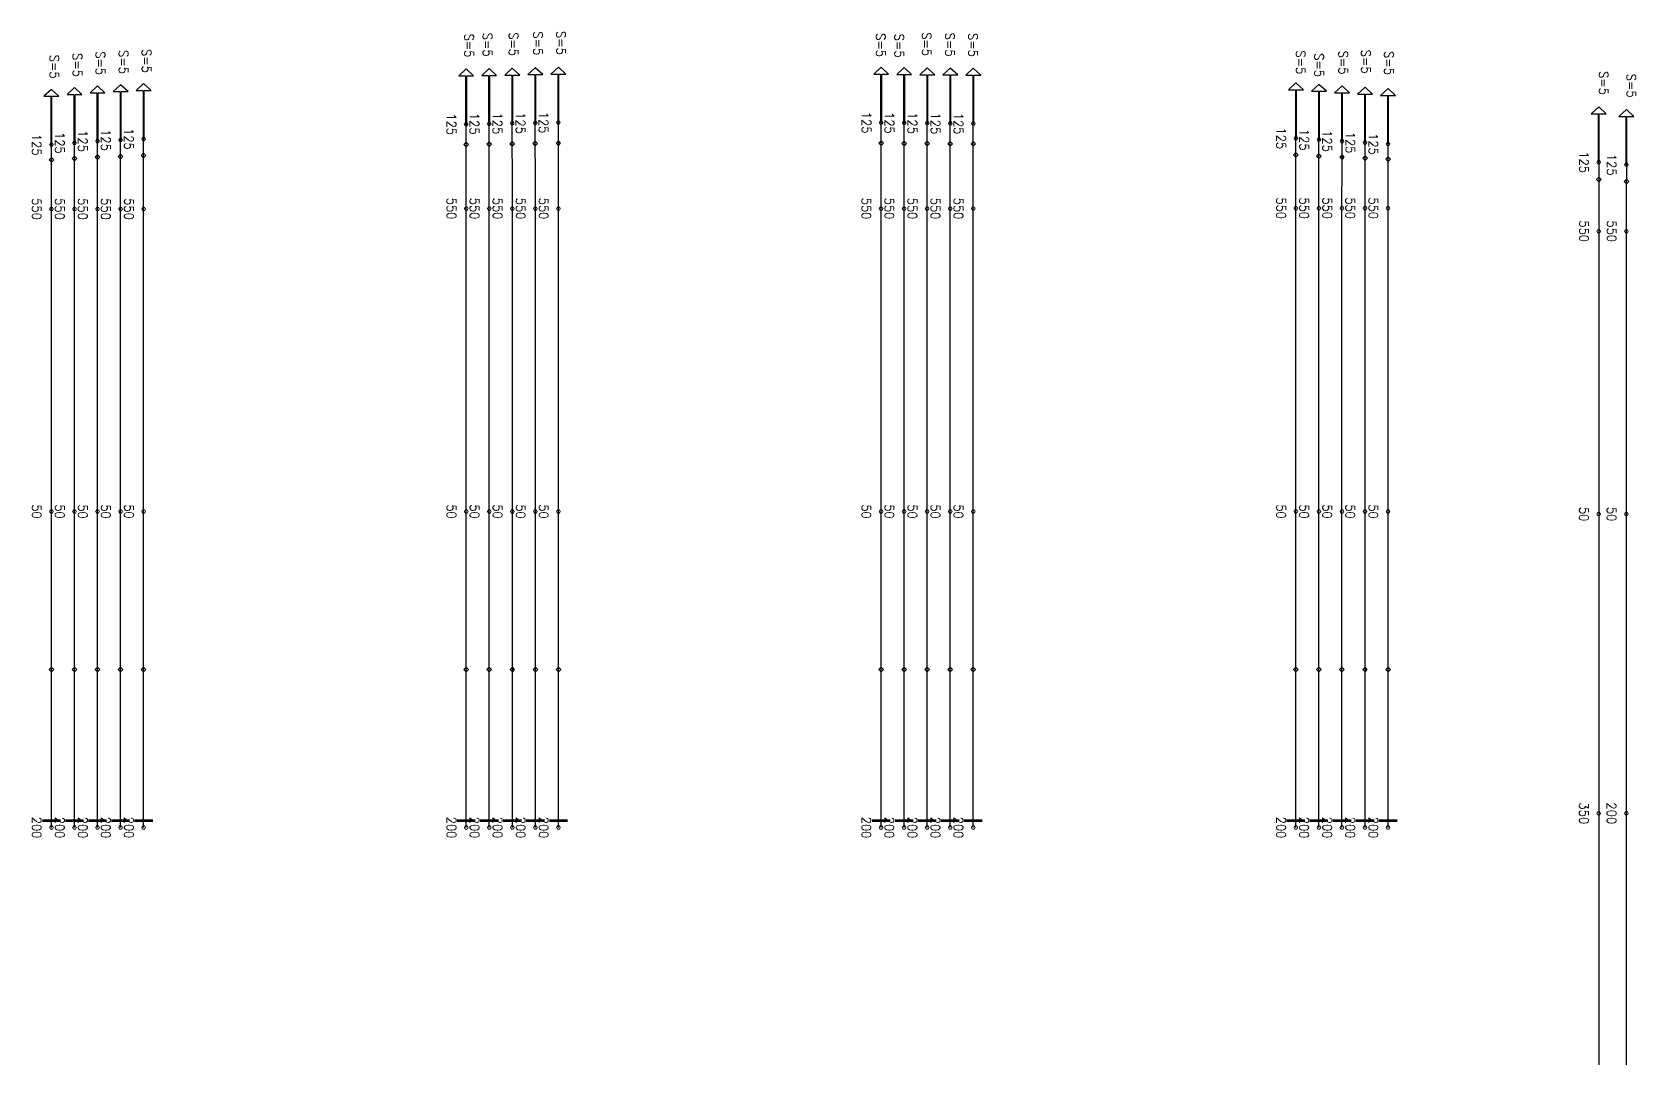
# Model space of a CAD drawing. Header units: millimetres. Extents: x -179076 to 505271, y -18667 to 119516.
# Drawn here: x 431631 to 466429, y 58500 to 80906 of the extents above; entities that cross this region are included whole.
import ezdxf

# ---------------------------------------------------------------- set-up
doc = ezdxf.new("R2010")
doc.units = ezdxf.units.MM
doc.layers.add('Current_plane_Tendon', color=7, linetype='Continuous', true_color=0xab0000)
doc.styles.get("Standard").update_dxf_attribs({"font": 'arial.ttf'})

# ---------------------------------------------------------------- blocks, each defined once
blk = doc.blocks.new('capY')
at = {"layer": 'Current_plane_Tendon', "color": 14, "linetype": 'Continuous', "true_color": 0xab0000}
for points in [[(18510, 2507), (18510, 3557), (18660, 3557), (18498, 3707), (18336, 3557), (18486, 3557), (18486, 2507)], [(19010, 2516), (19010, 3566), (19160, 3566), (18998, 3716), (18836, 3566), (18986, 3566), (18986, 2516)], [(19510, 2525), (19510, 3575), (19660, 3575), (19498, 3725), (19336, 3575), (19486, 3575), (19486, 2525)], [(20010, 2534), (20010, 3584), (20160, 3584), (19998, 3734), (19836, 3584), (19986, 3584), (19986, 2534)], [(20510, 2543), (20510, 3593), (20660, 3593), (20498, 3743), (20336, 3593), (20486, 3593), (20486, 2543)], [(27514, 2542), (27514, 3592), (27664, 3592), (27502, 3742), (27340, 3592), (27490, 3592), (27490, 2542)], [(28014, 2536), (28014, 3586), (28164, 3586), (28002, 3736), (27840, 3586), (27990, 3586), (27990, 2536)], [(28514, 2531), (28514, 3581), (28664, 3581), (28502, 3731), (28340, 3581), (28490, 3581), (28490, 2531)], [(29014, 2526), (29014, 3576), (29164, 3576), (29002, 3726), (28840, 3576), (28990, 3576), (28990, 2526)], [(29514, 2521), (29514, 3571), (29664, 3571), (29502, 3721), (29340, 3571), (29490, 3571), (29490, 2521)], [(9512, 2063), (9512, 3113), (9662, 3113), (9500, 3263), (9338, 3113), (9488, 3113), (9488, 2063)], [(10012, 2102), (10012, 3152), (10162, 3152), (10000, 3302), (9838, 3152), (9988, 3152), (9988, 2102)], [(10512, 2141), (10512, 3191), (10662, 3191), (10500, 3341), (10338, 3191), (10488, 3191), (10488, 2141)], [(11012, 2165), (11012, 3215), (11162, 3215), (11000, 3365), (10838, 3215), (10988, 3215), (10988, 2165)], [(11512, 2188), (11512, 3238), (11662, 3238), (11500, 3388), (11338, 3238), (11488, 3238), (11488, 2188)], [(36513, 2202), (36513, 3252), (36663, 3252), (36501, 3402), (36339, 3252), (36489, 3252), (36489, 2202)], [(37013, 2172), (37013, 3222), (37163, 3222), (37001, 3372), (36839, 3222), (36989, 3222), (36989, 2172)], [(37513, 2141), (37513, 3191), (37663, 3191), (37501, 3341), (37339, 3191), (37489, 3191), (37489, 2141)], [(38013, 2110), (38013, 3160), (38163, 3160), (38001, 3310), (37839, 3160), (37989, 3160), (37989, 2110)], [(38513, 2079), (38513, 3129), (38663, 3129), (38501, 3279), (38339, 3129), (38489, 3129), (38489, 2079)], [(9550, -9322), (9500, -9272), (9450, -9322), (9500, -9372), (9550, -9322)], [(10050, -9322), (10000, -9272), (9950, -9322), (10000, -9372), (10050, -9322)], [(10550, -9322), (10500, -9272), (10450, -9322), (10500, -9372), (10550, -9322)], [(11050, -9322), (11000, -9272), (10950, -9322), (11000, -9372), (11050, -9322)], [(11550, -9322), (11500, -9272), (11450, -9322), (11500, -9372), (11550, -9322)], [(18550, -9322), (18500, -9272), (18450, -9322), (18500, -9372), (18550, -9322)], [(19050, -9322), (19000, -9272), (18950, -9322), (19000, -9372), (19050, -9322)], [(19550, -9322), (19500, -9272), (19450, -9322), (19500, -9372), (19550, -9322)], [(20050, -9322), (20000, -9272), (19950, -9322), (20000, -9372), (20050, -9322)], [(20550, -9322), (20500, -9272), (20450, -9322), (20500, -9372), (20550, -9322)], [(27550, -9322), (27500, -9272), (27450, -9322), (27500, -9372), (27550, -9322)], [(28050, -9322), (28000, -9272), (27950, -9322), (28000, -9372), (28050, -9322)], [(28550, -9322), (28500, -9272), (28450, -9322), (28500, -9372), (28550, -9322)], [(29050, -9322), (29000, -9272), (28950, -9322), (29000, -9372), (29050, -9322)], [(29550, -9322), (29500, -9272), (29450, -9322), (29500, -9372), (29550, -9322)], [(36550, -9322), (36500, -9272), (36450, -9322), (36500, -9372), (36550, -9322)], [(37050, -9322), (37000, -9272), (36950, -9322), (37000, -9372), (37050, -9322)], [(37550, -9322), (37500, -9272), (37450, -9322), (37500, -9372), (37550, -9322)], [(38050, -9322), (38000, -9272), (37950, -9322), (38000, -9372), (38050, -9322)], [(38550, -9322), (38500, -9272), (38450, -9322), (38500, -9372), (38550, -9322)]]:
    blk.add_lwpolyline(points, close=True, dxfattribs=at)
for points, elevation in [([(43083, 1684), (43083, 2734), (43233, 2734), (43071, 2884), (42909, 2734), (43059, 2734), (43059, 1684)], -93), ([(43683, 1628), (43683, 2678), (43833, 2678), (43671, 2828), (43509, 2678), (43659, 2678), (43659, 1628)], -93), ([(18548, 2068), (18498, 2118), (18448, 2068), (18498, 2018), (18548, 2068)], 125), ([(19048, 2075), (18998, 2125), (18948, 2075), (18998, 2025), (19048, 2075)], 125), ([(19548, 2082), (19498, 2132), (19448, 2082), (19498, 2032), (19548, 2082)], 125), ([(20048, 2088), (19998, 2138), (19948, 2088), (19998, 2038), (20048, 2088)], 125), ([(20548, 2095), (20498, 2145), (20448, 2095), (20498, 2045), (20548, 2095)], 125), ([(27552, 2095), (27502, 2145), (27452, 2095), (27502, 2045), (27552, 2095)], 125), ([(28052, 2091), (28002, 2141), (27952, 2091), (28002, 2041), (28052, 2091)], 125), ([(28552, 2087), (28502, 2137), (28452, 2087), (28502, 2037), (28552, 2087)], 125), ([(29052, 2084), (29002, 2134), (28952, 2084), (29002, 2034), (29052, 2084)], 125), ([(29552, 2080), (29502, 2130), (29452, 2080), (29502, 2030), (29552, 2080)], 125), ([(9550, 1732), (9500, 1782), (9450, 1732), (9500, 1682), (9550, 1732)], 125), ([(10050, 1761), (10000, 1811), (9950, 1761), (10000, 1711), (10050, 1761)], 125), ([(10550, 1790), (10500, 1840), (10450, 1790), (10500, 1740), (10550, 1790)], 125), ([(11050, 1808), (11000, 1858), (10950, 1808), (11000, 1758), (11050, 1808)], 125), ([(11550, 1826), (11500, 1876), (11450, 1826), (11500, 1776), (11550, 1826)], 125), ([(36551, 1841), (36501, 1891), (36451, 1841), (36501, 1791), (36551, 1841)], 125), ([(37051, 1818), (37001, 1868), (36951, 1818), (37001, 1768), (37051, 1818)], 125), ([(37551, 1794), (37501, 1844), (37451, 1794), (37501, 1744), (37551, 1794)], 125), ([(38051, 1771), (38001, 1821), (37951, 1771), (38001, 1721), (38051, 1771)], 125), ([(38551, 1748), (38501, 1798), (38451, 1748), (38501, 1698), (38551, 1748)], 125), ([(43121, 1309), (43071, 1359), (43021, 1309), (43071, 1259), (43121, 1309)], 32), ([(43721, 1267), (43671, 1317), (43621, 1267), (43671, 1217), (43721, 1267)], 32)]:
    blk.add_lwpolyline(points, close=True, dxfattribs=dict(at, elevation=elevation))
for points in [[(18538, 2507, 20, 20, 0), (18518, 2542, 20, 20, 0), (18478, 2542, 20, 20, 0), (18458, 2507, 20, 20, 0), (18478, 2472, 20, 20, 0), (18518, 2472, 20, 20, 0)], [(19038, 2516, 20, 20, 0), (19018, 2551, 20, 20, 0), (18978, 2551, 20, 20, 0), (18958, 2516, 20, 20, 0), (18978, 2482, 20, 20, 0), (19018, 2482, 20, 20, 0)], [(19538, 2525, 20, 20, 0), (19518, 2560, 20, 20, 0), (19478, 2560, 20, 20, 0), (19458, 2525, 20, 20, 0), (19478, 2491, 20, 20, 0), (19518, 2491, 20, 20, 0)], [(20038, 2534, 20, 20, 0), (20018, 2569, 20, 20, 0), (19978, 2569, 20, 20, 0), (19958, 2534, 20, 20, 0), (19978, 2500, 20, 20, 0), (20018, 2500, 20, 20, 0)], [(20538, 2543, 20, 20, 0), (20518, 2578, 20, 20, 0), (20478, 2578, 20, 20, 0), (20458, 2543, 20, 20, 0), (20478, 2509, 20, 20, 0), (20518, 2509, 20, 20, 0)], [(27542, 2542, 20, 20, 0), (27522, 2576, 20, 20, 0), (27482, 2576, 20, 20, 0), (27462, 2542, 20, 20, 0), (27482, 2507, 20, 20, 0), (27522, 2507, 20, 20, 0)], [(28042, 2536, 20, 20, 0), (28022, 2571, 20, 20, 0), (27982, 2571, 20, 20, 0), (27962, 2536, 20, 20, 0), (27982, 2502, 20, 20, 0), (28022, 2502, 20, 20, 0)], [(28542, 2531, 20, 20, 0), (28522, 2566, 20, 20, 0), (28482, 2566, 20, 20, 0), (28462, 2531, 20, 20, 0), (28482, 2497, 20, 20, 0), (28522, 2497, 20, 20, 0)], [(29042, 2526, 20, 20, 0), (29022, 2561, 20, 20, 0), (28982, 2561, 20, 20, 0), (28962, 2526, 20, 20, 0), (28982, 2491, 20, 20, 0), (29022, 2491, 20, 20, 0)], [(29542, 2521, 20, 20, 0), (29522, 2555, 20, 20, 0), (29482, 2555, 20, 20, 0), (29462, 2521, 20, 20, 0), (29482, 2486, 20, 20, 0), (29522, 2486, 20, 20, 0)], [(9540, 2063, 20, 20, 0), (9520, 2098, 20, 20, 0), (9480, 2098, 20, 20, 0), (9460, 2063, 20, 20, 0), (9480, 2029, 20, 20, 0), (9520, 2029, 20, 20, 0)], [(10040, 2102, 20, 20, 0), (10020, 2137, 20, 20, 0), (9980, 2137, 20, 20, 0), (9960, 2102, 20, 20, 0), (9980, 2067, 20, 20, 0), (10020, 2067, 20, 20, 0)], [(10540, 2141, 20, 20, 0), (10520, 2175, 20, 20, 0), (10480, 2175, 20, 20, 0), (10460, 2141, 20, 20, 0), (10480, 2106, 20, 20, 0), (10520, 2106, 20, 20, 0)], [(11040, 2165, 20, 20, 0), (11020, 2199, 20, 20, 0), (10980, 2199, 20, 20, 0), (10960, 2165, 20, 20, 0), (10980, 2130, 20, 20, 0), (11020, 2130, 20, 20, 0)], [(11540, 2188, 20, 20, 0), (11520, 2223, 20, 20, 0), (11480, 2223, 20, 20, 0), (11460, 2188, 20, 20, 0), (11480, 2154, 20, 20, 0), (11520, 2154, 20, 20, 0)], [(36541, 2202, 20, 20, 0), (36521, 2237, 20, 20, 0), (36481, 2237, 20, 20, 0), (36461, 2202, 20, 20, 0), (36481, 2168, 20, 20, 0), (36521, 2168, 20, 20, 0)], [(37041, 2172, 20, 20, 0), (37021, 2206, 20, 20, 0), (36981, 2206, 20, 20, 0), (36961, 2172, 20, 20, 0), (36981, 2137, 20, 20, 0), (37021, 2137, 20, 20, 0)], [(37541, 2141, 20, 20, 0), (37521, 2175, 20, 20, 0), (37481, 2175, 20, 20, 0), (37461, 2141, 20, 20, 0), (37481, 2106, 20, 20, 0), (37521, 2106, 20, 20, 0)], [(38041, 2110, 20, 20, 0), (38021, 2145, 20, 20, 0), (37981, 2145, 20, 20, 0), (37961, 2110, 20, 20, 0), (37981, 2075, 20, 20, 0), (38021, 2075, 20, 20, 0)], [(38541, 2079, 20, 20, 0), (38521, 2114, 20, 20, 0), (38481, 2114, 20, 20, 0), (38461, 2079, 20, 20, 0), (38481, 2044, 20, 20, 0), (38521, 2044, 20, 20, 0)]]:
    blk.add_lwpolyline(points, format="xyseb", close=True, dxfattribs=at)
for points, elevation in [([(43111, 1684, 20, 20, 0), (43091, 1718, 20, 20, 0), (43051, 1718, 20, 20, 0), (43031, 1684, 20, 20, 0), (43051, 1649, 20, 20, 0), (43091, 1649, 20, 20, 0)], -93), ([(43711, 1628, 20, 20, 0), (43691, 1663, 20, 20, 0), (43651, 1663, 20, 20, 0), (43631, 1628, 20, 20, 0), (43651, 1594, 20, 20, 0), (43691, 1594, 20, 20, 0)], -93), ([(9540, 668, 20, 20, 0), (9520, 703, 20, 20, 0), (9480, 703, 20, 20, 0), (9460, 668, 20, 20, 0), (9480, 633, 20, 20, 0), (9520, 633, 20, 20, 0)], 75), ([(10040, 668, 20, 20, 0), (10020, 703, 20, 20, 0), (9980, 703, 20, 20, 0), (9960, 668, 20, 20, 0), (9980, 633, 20, 20, 0), (10020, 633, 20, 20, 0)], 75), ([(10540, 668, 20, 20, 0), (10520, 703, 20, 20, 0), (10480, 703, 20, 20, 0), (10460, 668, 20, 20, 0), (10480, 633, 20, 20, 0), (10520, 633, 20, 20, 0)], 75), ([(11040, 668, 20, 20, 0), (11020, 703, 20, 20, 0), (10980, 703, 20, 20, 0), (10960, 668, 20, 20, 0), (10980, 633, 20, 20, 0), (11020, 633, 20, 20, 0)], 75), ([(11540, 668, 20, 20, 0), (11520, 703, 20, 20, 0), (11480, 703, 20, 20, 0), (11460, 668, 20, 20, 0), (11480, 633, 20, 20, 0), (11520, 633, 20, 20, 0)], 75), ([(18540, 677, 20, 20, 0), (18520, 712, 20, 20, 0), (18480, 712, 20, 20, 0), (18460, 677, 20, 20, 0), (18480, 643, 20, 20, 0), (18520, 643, 20, 20, 0)], 75), ([(19040, 677, 20, 20, 0), (19020, 712, 20, 20, 0), (18980, 712, 20, 20, 0), (18960, 677, 20, 20, 0), (18980, 643, 20, 20, 0), (19020, 643, 20, 20, 0)], 75), ([(19540, 677, 20, 20, 0), (19520, 712, 20, 20, 0), (19480, 712, 20, 20, 0), (19460, 677, 20, 20, 0), (19480, 643, 20, 20, 0), (19520, 643, 20, 20, 0)], 75), ([(20040, 677, 20, 20, 0), (20020, 712, 20, 20, 0), (19980, 712, 20, 20, 0), (19960, 677, 20, 20, 0), (19980, 643, 20, 20, 0), (20020, 643, 20, 20, 0)], 75), ([(20540, 677, 20, 20, 0), (20520, 712, 20, 20, 0), (20480, 712, 20, 20, 0), (20460, 677, 20, 20, 0), (20480, 643, 20, 20, 0), (20520, 643, 20, 20, 0)], 75), ([(27540, 677, 20, 20, 0), (27520, 712, 20, 20, 0), (27480, 712, 20, 20, 0), (27460, 677, 20, 20, 0), (27480, 643, 20, 20, 0), (27520, 643, 20, 20, 0)], 75), ([(28040, 677, 20, 20, 0), (28020, 712, 20, 20, 0), (27980, 712, 20, 20, 0), (27960, 677, 20, 20, 0), (27980, 643, 20, 20, 0), (28020, 643, 20, 20, 0)], 75), ([(28540, 677, 20, 20, 0), (28520, 712, 20, 20, 0), (28480, 712, 20, 20, 0), (28460, 677, 20, 20, 0), (28480, 643, 20, 20, 0), (28520, 643, 20, 20, 0)], 75), ([(29040, 677, 20, 20, 0), (29020, 712, 20, 20, 0), (28980, 712, 20, 20, 0), (28960, 677, 20, 20, 0), (28980, 643, 20, 20, 0), (29020, 643, 20, 20, 0)], 75), ([(29540, 677, 20, 20, 0), (29520, 712, 20, 20, 0), (29480, 712, 20, 20, 0), (29460, 677, 20, 20, 0), (29480, 643, 20, 20, 0), (29520, 643, 20, 20, 0)], 75), ([(36540, 686, 20, 20, 0), (36520, 720, 20, 20, 0), (36480, 720, 20, 20, 0), (36460, 686, 20, 20, 0), (36480, 651, 20, 20, 0), (36520, 651, 20, 20, 0)], 75), ([(37040, 686, 20, 20, 0), (37020, 720, 20, 20, 0), (36980, 720, 20, 20, 0), (36960, 686, 20, 20, 0), (36980, 651, 20, 20, 0), (37020, 651, 20, 20, 0)], 75), ([(37540, 686, 20, 20, 0), (37520, 720, 20, 20, 0), (37480, 720, 20, 20, 0), (37460, 686, 20, 20, 0), (37480, 651, 20, 20, 0), (37520, 651, 20, 20, 0)], 75), ([(38040, 686, 20, 20, 0), (38020, 720, 20, 20, 0), (37980, 720, 20, 20, 0), (37960, 686, 20, 20, 0), (37980, 651, 20, 20, 0), (38020, 651, 20, 20, 0)], 75), ([(38540, 686, 20, 20, 0), (38520, 720, 20, 20, 0), (38480, 720, 20, 20, 0), (38460, 686, 20, 20, 0), (38480, 651, 20, 20, 0), (38520, 651, 20, 20, 0)], 75), ([(43111, 185, 20, 20, 0), (43091, 219, 20, 20, 0), (43051, 219, 20, 20, 0), (43031, 185, 20, 20, 0), (43051, 150, 20, 20, 0), (43091, 150, 20, 20, 0)], -18), ([(43711, 185, 20, 20, 0), (43691, 219, 20, 20, 0), (43651, 219, 20, 20, 0), (43631, 185, 20, 20, 0), (43651, 150, 20, 20, 0), (43691, 150, 20, 20, 0)], -18), ([(9540, -5894, 20, 20, 0), (9520, -5860, 20, 20, 0), (9480, -5860, 20, 20, 0), (9460, -5894, 20, 20, 0), (9480, -5929, 20, 20, 0), (9520, -5929, 20, 20, 0)], -350), ([(10040, -5894, 20, 20, 0), (10020, -5860, 20, 20, 0), (9980, -5860, 20, 20, 0), (9960, -5894, 20, 20, 0), (9980, -5929, 20, 20, 0), (10020, -5929, 20, 20, 0)], -350), ([(10540, -5894, 20, 20, 0), (10520, -5860, 20, 20, 0), (10480, -5860, 20, 20, 0), (10460, -5894, 20, 20, 0), (10480, -5929, 20, 20, 0), (10520, -5929, 20, 20, 0)], -350), ([(11040, -5894, 20, 20, 0), (11020, -5860, 20, 20, 0), (10980, -5860, 20, 20, 0), (10960, -5894, 20, 20, 0), (10980, -5929, 20, 20, 0), (11020, -5929, 20, 20, 0)], -350), ([(11540, -5894, 20, 20, 0), (11520, -5860, 20, 20, 0), (11480, -5860, 20, 20, 0), (11460, -5894, 20, 20, 0), (11480, -5929, 20, 20, 0), (11520, -5929, 20, 20, 0)], -350), ([(18540, -5894, 20, 20, 0), (18520, -5860, 20, 20, 0), (18480, -5860, 20, 20, 0), (18460, -5894, 20, 20, 0), (18480, -5929, 20, 20, 0), (18520, -5929, 20, 20, 0)], -350), ([(19040, -5894, 20, 20, 0), (19020, -5860, 20, 20, 0), (18980, -5860, 20, 20, 0), (18960, -5894, 20, 20, 0), (18980, -5929, 20, 20, 0), (19020, -5929, 20, 20, 0)], -350), ([(19540, -5894, 20, 20, 0), (19520, -5860, 20, 20, 0), (19480, -5860, 20, 20, 0), (19460, -5894, 20, 20, 0), (19480, -5929, 20, 20, 0), (19520, -5929, 20, 20, 0)], -350), ([(20040, -5894, 20, 20, 0), (20020, -5860, 20, 20, 0), (19980, -5860, 20, 20, 0), (19960, -5894, 20, 20, 0), (19980, -5929, 20, 20, 0), (20020, -5929, 20, 20, 0)], -350), ([(20540, -5894, 20, 20, 0), (20520, -5860, 20, 20, 0), (20480, -5860, 20, 20, 0), (20460, -5894, 20, 20, 0), (20480, -5929, 20, 20, 0), (20520, -5929, 20, 20, 0)], -350), ([(27540, -5894, 20, 20, 0), (27520, -5860, 20, 20, 0), (27480, -5860, 20, 20, 0), (27460, -5894, 20, 20, 0), (27480, -5929, 20, 20, 0), (27520, -5929, 20, 20, 0)], -350), ([(28040, -5894, 20, 20, 0), (28020, -5860, 20, 20, 0), (27980, -5860, 20, 20, 0), (27960, -5894, 20, 20, 0), (27980, -5929, 20, 20, 0), (28020, -5929, 20, 20, 0)], -350), ([(28540, -5894, 20, 20, 0), (28520, -5860, 20, 20, 0), (28480, -5860, 20, 20, 0), (28460, -5894, 20, 20, 0), (28480, -5929, 20, 20, 0), (28520, -5929, 20, 20, 0)], -350), ([(29040, -5894, 20, 20, 0), (29020, -5860, 20, 20, 0), (28980, -5860, 20, 20, 0), (28960, -5894, 20, 20, 0), (28980, -5929, 20, 20, 0), (29020, -5929, 20, 20, 0)], -350), ([(29540, -5894, 20, 20, 0), (29520, -5860, 20, 20, 0), (29480, -5860, 20, 20, 0), (29460, -5894, 20, 20, 0), (29480, -5929, 20, 20, 0), (29520, -5929, 20, 20, 0)], -350), ([(36540, -5894, 20, 20, 0), (36520, -5860, 20, 20, 0), (36480, -5860, 20, 20, 0), (36460, -5894, 20, 20, 0), (36480, -5929, 20, 20, 0), (36520, -5929, 20, 20, 0)], -350), ([(37040, -5894, 20, 20, 0), (37020, -5860, 20, 20, 0), (36980, -5860, 20, 20, 0), (36960, -5894, 20, 20, 0), (36980, -5929, 20, 20, 0), (37020, -5929, 20, 20, 0)], -350), ([(37540, -5894, 20, 20, 0), (37520, -5860, 20, 20, 0), (37480, -5860, 20, 20, 0), (37460, -5894, 20, 20, 0), (37480, -5929, 20, 20, 0), (37520, -5929, 20, 20, 0)], -350), ([(38040, -5894, 20, 20, 0), (38020, -5860, 20, 20, 0), (37980, -5860, 20, 20, 0), (37960, -5894, 20, 20, 0), (37980, -5929, 20, 20, 0), (38020, -5929, 20, 20, 0)], -350), ([(38540, -5894, 20, 20, 0), (38520, -5860, 20, 20, 0), (38480, -5860, 20, 20, 0), (38460, -5894, 20, 20, 0), (38480, -5929, 20, 20, 0), (38520, -5929, 20, 20, 0)], -350), ([(43110, -5951, 20, 20, 0), (43090, -5916, 20, 20, 0), (43050, -5916, 20, 20, 0), (43030, -5951, 20, 20, 0), (43050, -5985, 20, 20, 0), (43090, -5985, 20, 20, 0)], -200), ([(43710, -5951, 20, 20, 0), (43690, -5916, 20, 20, 0), (43650, -5916, 20, 20, 0), (43630, -5951, 20, 20, 0), (43650, -5985, 20, 20, 0), (43690, -5985, 20, 20, 0)], -200), ([(43110, -12442, 20, 20, 0), (43090, -12407, 20, 20, 0), (43050, -12407, 20, 20, 0), (43030, -12442, 20, 20, 0), (43050, -12476, 20, 20, 0), (43090, -12476, 20, 20, 0)], -50), ([(43710, -12442, 20, 20, 0), (43690, -12407, 20, 20, 0), (43650, -12407, 20, 20, 0), (43630, -12442, 20, 20, 0), (43650, -12476, 20, 20, 0), (43690, -12476, 20, 20, 0)], -50), ([(9540, -12750, 20, 20, 0), (9520, -12715, 20, 20, 0), (9480, -12715, 20, 20, 0), (9460, -12750, 20, 20, 0), (9480, -12785, 20, 20, 0), (9520, -12785, 20, 20, 0)], -200), ([(10040, -12750, 20, 20, 0), (10020, -12715, 20, 20, 0), (9980, -12715, 20, 20, 0), (9960, -12750, 20, 20, 0), (9980, -12785, 20, 20, 0), (10020, -12785, 20, 20, 0)], -200), ([(10540, -12750, 20, 20, 0), (10520, -12715, 20, 20, 0), (10480, -12715, 20, 20, 0), (10460, -12750, 20, 20, 0), (10480, -12785, 20, 20, 0), (10520, -12785, 20, 20, 0)], -200), ([(11040, -12750, 20, 20, 0), (11020, -12715, 20, 20, 0), (10980, -12715, 20, 20, 0), (10960, -12750, 20, 20, 0), (10980, -12785, 20, 20, 0), (11020, -12785, 20, 20, 0)], -200), ([(11540, -12750, 20, 20, 0), (11520, -12715, 20, 20, 0), (11480, -12715, 20, 20, 0), (11460, -12750, 20, 20, 0), (11480, -12785, 20, 20, 0), (11520, -12785, 20, 20, 0)], -200), ([(18540, -12750, 20, 20, 0), (18520, -12715, 20, 20, 0), (18480, -12715, 20, 20, 0), (18460, -12750, 20, 20, 0), (18480, -12785, 20, 20, 0), (18520, -12785, 20, 20, 0)], -200), ([(19040, -12750, 20, 20, 0), (19020, -12715, 20, 20, 0), (18980, -12715, 20, 20, 0), (18960, -12750, 20, 20, 0), (18980, -12785, 20, 20, 0), (19020, -12785, 20, 20, 0)], -200), ([(19540, -12750, 20, 20, 0), (19520, -12715, 20, 20, 0), (19480, -12715, 20, 20, 0), (19460, -12750, 20, 20, 0), (19480, -12785, 20, 20, 0), (19520, -12785, 20, 20, 0)], -200), ([(20040, -12750, 20, 20, 0), (20020, -12715, 20, 20, 0), (19980, -12715, 20, 20, 0), (19960, -12750, 20, 20, 0), (19980, -12785, 20, 20, 0), (20020, -12785, 20, 20, 0)], -200), ([(20540, -12750, 20, 20, 0), (20520, -12715, 20, 20, 0), (20480, -12715, 20, 20, 0), (20460, -12750, 20, 20, 0), (20480, -12785, 20, 20, 0), (20520, -12785, 20, 20, 0)], -200), ([(27540, -12750, 20, 20, 0), (27520, -12715, 20, 20, 0), (27480, -12715, 20, 20, 0), (27460, -12750, 20, 20, 0), (27480, -12785, 20, 20, 0), (27520, -12785, 20, 20, 0)], -200), ([(28040, -12750, 20, 20, 0), (28020, -12715, 20, 20, 0), (27980, -12715, 20, 20, 0), (27960, -12750, 20, 20, 0), (27980, -12785, 20, 20, 0), (28020, -12785, 20, 20, 0)], -200), ([(28540, -12750, 20, 20, 0), (28520, -12715, 20, 20, 0), (28480, -12715, 20, 20, 0), (28460, -12750, 20, 20, 0), (28480, -12785, 20, 20, 0), (28520, -12785, 20, 20, 0)], -200), ([(29040, -12750, 20, 20, 0), (29020, -12715, 20, 20, 0), (28980, -12715, 20, 20, 0), (28960, -12750, 20, 20, 0), (28980, -12785, 20, 20, 0), (29020, -12785, 20, 20, 0)], -200), ([(29540, -12750, 20, 20, 0), (29520, -12715, 20, 20, 0), (29480, -12715, 20, 20, 0), (29460, -12750, 20, 20, 0), (29480, -12785, 20, 20, 0), (29520, -12785, 20, 20, 0)], -200), ([(36540, -12750, 20, 20, 0), (36520, -12715, 20, 20, 0), (36480, -12715, 20, 20, 0), (36460, -12750, 20, 20, 0), (36480, -12785, 20, 20, 0), (36520, -12785, 20, 20, 0)], -200), ([(37040, -12750, 20, 20, 0), (37020, -12715, 20, 20, 0), (36980, -12715, 20, 20, 0), (36960, -12750, 20, 20, 0), (36980, -12785, 20, 20, 0), (37020, -12785, 20, 20, 0)], -200), ([(37540, -12750, 20, 20, 0), (37520, -12715, 20, 20, 0), (37480, -12715, 20, 20, 0), (37460, -12750, 20, 20, 0), (37480, -12785, 20, 20, 0), (37520, -12785, 20, 20, 0)], -200), ([(38040, -12750, 20, 20, 0), (38020, -12715, 20, 20, 0), (37980, -12715, 20, 20, 0), (37960, -12750, 20, 20, 0), (37980, -12785, 20, 20, 0), (38020, -12785, 20, 20, 0)], -200), ([(38540, -12750, 20, 20, 0), (38520, -12715, 20, 20, 0), (38480, -12715, 20, 20, 0), (38460, -12750, 20, 20, 0), (38480, -12785, 20, 20, 0), (38520, -12785, 20, 20, 0)], -200)]:
    blk.add_lwpolyline(points, format="xyseb", close=True, dxfattribs=dict(at, elevation=elevation))
at = {"layer": 'Current_plane_Tendon', "color": 14, "linetype": 'Continuous', "true_color": 0xab0000, "elevation": -200}
for points in [[(9300, -12600, 60, 60, 0), (9700, -12600, 60, 60, 0)], [(9800, -12600, 60, 60, 0), (10200, -12600, 60, 60, 0)], [(10300, -12600, 60, 60, 0), (10700, -12600, 60, 60, 0)], [(10800, -12600, 60, 60, 0), (11200, -12600, 60, 60, 0)], [(11300, -12600, 60, 60, 0), (11700, -12600, 60, 60, 0)], [(18300, -12600, 60, 60, 0), (18700, -12600, 60, 60, 0)], [(18800, -12600, 60, 60, 0), (19200, -12600, 60, 60, 0)], [(19300, -12600, 60, 60, 0), (19700, -12600, 60, 60, 0)], [(19800, -12600, 60, 60, 0), (20200, -12600, 60, 60, 0)], [(20300, -12600, 60, 60, 0), (20700, -12600, 60, 60, 0)], [(27300, -12600, 60, 60, 0), (27700, -12600, 60, 60, 0)], [(27800, -12600, 60, 60, 0), (28200, -12600, 60, 60, 0)], [(28300, -12600, 60, 60, 0), (28700, -12600, 60, 60, 0)], [(28800, -12600, 60, 60, 0), (29200, -12600, 60, 60, 0)], [(29300, -12600, 60, 60, 0), (29700, -12600, 60, 60, 0)], [(36300, -12600, 60, 60, 0), (36700, -12600, 60, 60, 0)], [(36800, -12600, 60, 60, 0), (37200, -12600, 60, 60, 0)], [(37300, -12600, 60, 60, 0), (37700, -12600, 60, 60, 0)], [(37800, -12600, 60, 60, 0), (38200, -12600, 60, 60, 0)], [(38300, -12600, 60, 60, 0), (38700, -12600, 60, 60, 0)]]:
    blk.add_lwpolyline(points, format="xyseb", dxfattribs=at)
at = {"layer": 'Current_plane_Tendon', "color": 14, "linetype": 'Continuous', "true_color": 0xab0000}
for points in [[(18500, 677, 75), (18500, 853, 74), (18500, 1029, 72), (18500, 1205, 68), (18500, 1380, 63), (18500, 1556, 56), (18500, 1732, 48), (18498, 1980, 38), (18498, 2156, 27), (18498, 2331, 14), (18498, 2507, 0)], [(19000, 677, 75), (19000, 838, 74), (19000, 999, 73), (19000, 1159, 69), (19000, 1320, 65), (19000, 1480, 60), (19000, 1641, 53), (18998, 1874, 45), (18998, 2035, 35), (18998, 2195, 25), (18998, 2356, 13), (18998, 2516, 0)], [(19500, 677, 75), (19500, 839, 74), (19500, 1000, 73), (19500, 1162, 69), (19500, 1323, 65), (19500, 1484, 60), (19500, 1646, 53), (19498, 1880, 45), (19498, 2041, 35), (19498, 2203, 25), (19498, 2364, 13), (19498, 2525, 0)], [(20000, 677, 75), (20000, 840, 74), (20000, 1002, 73), (20000, 1164, 69), (20000, 1326, 65), (20000, 1488, 60), (20000, 1651, 53), (19998, 1886, 45), (19998, 2048, 35), (19998, 2210, 25), (19998, 2372, 13), (19998, 2534, 0)], [(20500, 677, 75), (20500, 841, 74), (20500, 1004, 73), (20500, 1167, 69), (20500, 1330, 65), (20500, 1493, 60), (20500, 1656, 53), (20498, 1891, 45), (20498, 2054, 35), (20498, 2217, 25), (20498, 2380, 13), (20498, 2543, 0)], [(27500, 677, 75), (27500, 856, 74), (27500, 1034, 72), (27500, 1213, 68), (27500, 1392, 63), (27500, 1570, 56), (27502, 1828, 48), (27502, 2006, 38), (27502, 2185, 27), (27502, 2363, 14), (27502, 2542, 0)], [(28000, 677, 75), (28000, 839, 74), (28000, 1001, 73), (28000, 1163, 69), (28000, 1325, 65), (28000, 1487, 60), (28000, 1648, 53), (28002, 1889, 45), (28002, 2051, 35), (28002, 2213, 25), (28002, 2375, 13), (28002, 2536, 0)], [(28500, 677, 75), (28500, 855, 74), (28500, 1032, 72), (28500, 1210, 68), (28500, 1387, 63), (28500, 1565, 56), (28502, 1821, 48), (28502, 1999, 38), (28502, 2176, 27), (28502, 2354, 14), (28502, 2531, 0)], [(29000, 677, 75), (29000, 838, 74), (29000, 999, 73), (29000, 1160, 69), (29000, 1321, 65), (29000, 1482, 60), (29000, 1643, 53), (29002, 1882, 45), (29002, 2043, 35), (29002, 2204, 25), (29002, 2365, 13), (29002, 2526, 0)], [(29500, 677, 75), (29500, 838, 74), (29500, 998, 73), (29500, 1159, 69), (29500, 1319, 65), (29500, 1479, 60), (29500, 1640, 53), (29502, 1879, 45), (29502, 2039, 35), (29502, 2200, 25), (29502, 2360, 13), (29502, 2521, 0)], [(10000, 668, 75), (10000, 792, 74), (10000, 916, 73), (10000, 1040, 69), (10000, 1164, 65), (10000, 1288, 60), (10000, 1412, 53), (10000, 1606, 45), (10000, 1730, 35), (10000, 1854, 25), (10000, 1978, 13), (10000, 2102, 0)], [(10500, 668, 75), (10500, 796, 74), (10500, 923, 73), (10500, 1051, 69), (10500, 1178, 65), (10500, 1306, 60), (10500, 1433, 53), (10500, 1631, 45), (10500, 1758, 35), (10500, 1886, 25), (10500, 2013, 13), (10500, 2141, 0)], [(11000, 668, 75), (11000, 798, 74), (11000, 928, 73), (11000, 1057, 69), (11000, 1187, 65), (11000, 1317, 60), (11000, 1446, 53), (11000, 1646, 45), (11000, 1775, 35), (11000, 1905, 25), (11000, 2035, 13), (11000, 2165, 0)], [(11500, 668, 75), (11500, 800, 74), (11500, 932, 73), (11500, 1064, 69), (11500, 1196, 65), (11500, 1327, 60), (11500, 1459, 53), (11500, 1661, 45), (11500, 1793, 35), (11500, 1925, 25), (11500, 2057, 13), (11500, 2188, 0)], [(36500, 686, 75), (36500, 830, 74), (36500, 975, 72), (36500, 1120, 68), (36501, 1334, 63), (36501, 1479, 56), (36501, 1624, 48), (36501, 1768, 38), (36501, 1913, 27), (36501, 2058, 14), (36501, 2202, 0)], [(37000, 686, 75), (37000, 814, 74), (37000, 943, 73), (37000, 1072, 69), (37001, 1270, 65), (37001, 1399, 60), (37001, 1528, 53), (37001, 1657, 45), (37001, 1785, 35), (37001, 1914, 25), (37001, 2043, 13), (37001, 2172, 0)], [(37500, 686, 75), (37500, 812, 74), (37500, 937, 73), (37500, 1063, 69), (37501, 1259, 65), (37501, 1385, 60), (37501, 1511, 53), (37501, 1637, 45), (37501, 1763, 35), (37501, 1889, 25), (37501, 2015, 13), (37501, 2141, 0)], [(38000, 686, 75), (38000, 809, 74), (38000, 932, 73), (38000, 1055, 69), (38001, 1248, 65), (38001, 1371, 60), (38001, 1494, 53), (38001, 1617, 45), (38001, 1740, 35), (38001, 1864, 25), (38001, 1987, 13), (38001, 2110, 0)], [(9500, 668, 75), (9500, 789, 74), (9500, 909, 73), (9500, 1030, 69), (9500, 1150, 65), (9500, 1271, 60), (9500, 1391, 53), (9500, 1512, 45), (9500, 1702, 35), (9500, 1822, 25), (9500, 1943, 13), (9500, 2063, 0)], [(38500, 686, 75), (38500, 806, 74), (38500, 926, 73), (38500, 1047, 69), (38500, 1167, 65), (38501, 1357, 60), (38501, 1477, 53), (38501, 1598, 45), (38501, 1718, 35), (38501, 1838, 25), (38501, 1959, 13), (38501, 2079, 0)], [(43071, 1684, -93), (43071, 1547, -80), (43071, 1411, -68), (43071, 1275, -57), (43070, 1139, -48), (43070, 1002, -40), (43070, 866, -33), (43070, 730, -28), (43070, 593, -23), (43070, 457, -20), (43070, 321, -18), (43070, 185, -18)], [(43671, 1628, -93), (43671, 1497, -80), (43671, 1366, -68), (43670, 1235, -57), (43670, 1103, -48), (43670, 972, -40), (43670, 841, -33), (43670, 710, -28), (43670, 578, -23), (43670, 447, -20), (43670, 316, -18), (43670, 185, -18)], [(9500, -12750, -200), (9500, -11893, -205), (9500, -11036, -219), (9500, -10179, -242), (9500, -9322, -275), (9500, -8465, -308), (9500, -7608, -331), (9500, -6751, -345), (9500, -5894, -350), (9500, -5037, -341), (9500, -4180, -312), (9500, -3323, -266), (9500, -2466, -200), (9500, -1609, -134), (9500, -752, -88), (9500, 105, -59), (9500, 962, -50)], [(10000, -12750, -200), (10000, -11893, -205), (10000, -11036, -219), (10000, -10179, -242), (10000, -9322, -275), (10000, -8465, -308), (10000, -7608, -331), (10000, -6751, -345), (10000, -5894, -350), (10000, -5037, -341), (10000, -4180, -312), (10000, -3323, -266), (10000, -2466, -200), (10000, -1609, -134), (10000, -752, -88), (10000, 105, -59), (10000, 962, -50)], [(10500, -12750, -200), (10500, -11893, -205), (10500, -11036, -219), (10500, -10179, -242), (10500, -9322, -275), (10500, -8465, -308), (10500, -7608, -331), (10500, -6751, -345), (10500, -5894, -350), (10500, -5037, -341), (10500, -4180, -312), (10500, -3323, -266), (10500, -2466, -200), (10500, -1609, -134), (10500, -752, -88), (10500, 105, -59), (10500, 962, -50)], [(11000, -12750, -200), (11000, -11893, -205), (11000, -11036, -219), (11000, -10179, -242), (11000, -9322, -275), (11000, -8465, -308), (11000, -7608, -331), (11000, -6751, -345), (11000, -5894, -350), (11000, -5037, -341), (11000, -4180, -312), (11000, -3323, -266), (11000, -2466, -200), (11000, -1609, -134), (11000, -752, -88), (11000, 105, -59), (11000, 962, -50)], [(11500, -12750, -200), (11500, -11893, -205), (11500, -11036, -219), (11500, -10179, -242), (11500, -9322, -275), (11500, -8465, -308), (11500, -7608, -331), (11500, -6751, -345), (11500, -5894, -350), (11500, -5037, -341), (11500, -4180, -312), (11500, -3323, -266), (11500, -2466, -200), (11500, -1609, -134), (11500, -752, -88), (11500, 105, -59), (11500, 962, -50)], [(18500, -12750, -200), (18500, -11893, -205), (18500, -11036, -219), (18500, -10179, -242), (18500, -9322, -275), (18500, -8465, -308), (18500, -7608, -331), (18500, -6751, -345), (18500, -5894, -350), (18500, -5037, -341), (18500, -4180, -312), (18500, -3323, -266), (18500, -2466, -200), (18500, -1609, -134), (18500, -752, -88), (18500, 105, -59), (18500, 962, -50)], [(19000, -12750, -200), (19000, -11893, -205), (19000, -11036, -219), (19000, -10179, -242), (19000, -9322, -275), (19000, -8465, -308), (19000, -7608, -331), (19000, -6751, -345), (19000, -5894, -350), (19000, -5037, -341), (19000, -4180, -312), (19000, -3323, -266), (19000, -2466, -200), (19000, -1609, -134), (19000, -752, -88), (19000, 105, -59), (19000, 962, -50)], [(19500, -12750, -200), (19500, -11893, -205), (19500, -11036, -219), (19500, -10179, -242), (19500, -9322, -275), (19500, -8465, -308), (19500, -7608, -331), (19500, -6751, -345), (19500, -5894, -350), (19500, -5037, -341), (19500, -4180, -312), (19500, -3323, -266), (19500, -2466, -200), (19500, -1609, -134), (19500, -752, -88), (19500, 105, -59), (19500, 962, -50)], [(20000, -12750, -200), (20000, -11893, -205), (20000, -11036, -219), (20000, -10179, -242), (20000, -9322, -275), (20000, -8465, -308), (20000, -7608, -331), (20000, -6751, -345), (20000, -5894, -350), (20000, -5037, -341), (20000, -4180, -312), (20000, -3323, -266), (20000, -2466, -200), (20000, -1609, -134), (20000, -752, -88), (20000, 105, -59), (20000, 962, -50)], [(20500, -12750, -200), (20500, -11893, -205), (20500, -11036, -219), (20500, -10179, -242), (20500, -9322, -275), (20500, -8465, -308), (20500, -7608, -331), (20500, -6751, -345), (20500, -5894, -350), (20500, -5037, -341), (20500, -4180, -312), (20500, -3323, -266), (20500, -2466, -200), (20500, -1609, -134), (20500, -752, -88), (20500, 105, -59), (20500, 962, -50)], [(27500, -12750, -200), (27500, -11893, -205), (27500, -11036, -219), (27500, -10179, -242), (27500, -9322, -275), (27500, -8465, -308), (27500, -7608, -331), (27500, -6751, -345), (27500, -5894, -350), (27500, -5037, -341), (27500, -4180, -312), (27500, -3323, -266), (27500, -2466, -200), (27500, -1609, -134), (27500, -752, -88), (27500, 105, -59), (27500, 962, -50)], [(28000, -12750, -200), (28000, -11893, -205), (28000, -11036, -219), (28000, -10179, -242), (28000, -9322, -275), (28000, -8465, -308), (28000, -7608, -331), (28000, -6751, -345), (28000, -5894, -350), (28000, -5037, -341), (28000, -4180, -312), (28000, -3323, -266), (28000, -2466, -200), (28000, -1609, -134), (28000, -752, -88), (28000, 105, -59), (28000, 962, -50)], [(28500, -12750, -200), (28500, -11893, -205), (28500, -11036, -219), (28500, -10179, -242), (28500, -9322, -275), (28500, -8465, -308), (28500, -7608, -331), (28500, -6751, -345), (28500, -5894, -350), (28500, -5037, -341), (28500, -4180, -312), (28500, -3323, -266), (28500, -2466, -200), (28500, -1609, -134), (28500, -752, -88), (28500, 105, -59), (28500, 962, -50)], [(29000, -12750, -200), (29000, -11893, -205), (29000, -11036, -219), (29000, -10179, -242), (29000, -9322, -275), (29000, -8465, -308), (29000, -7608, -331), (29000, -6751, -345), (29000, -5894, -350), (29000, -5037, -341), (29000, -4180, -312), (29000, -3323, -266), (29000, -2466, -200), (29000, -1609, -134), (29000, -752, -88), (29000, 105, -59), (29000, 962, -50)], [(29500, -12750, -200), (29500, -11893, -205), (29500, -11036, -219), (29500, -10179, -242), (29500, -9322, -275), (29500, -8465, -308), (29500, -7608, -331), (29500, -6751, -345), (29500, -5894, -350), (29500, -5037, -341), (29500, -4180, -312), (29500, -3323, -266), (29500, -2466, -200), (29500, -1609, -134), (29500, -752, -88), (29500, 105, -59), (29500, 962, -50)], [(36500, -12750, -200), (36500, -11893, -205), (36500, -11036, -219), (36500, -10179, -242), (36500, -9322, -275), (36500, -8465, -308), (36500, -7608, -331), (36500, -6751, -345), (36500, -5894, -350), (36500, -5037, -341), (36500, -4180, -312), (36500, -3323, -266), (36500, -2466, -200), (36500, -1609, -134), (36500, -752, -88), (36500, 105, -59), (36500, 962, -50)], [(37000, -12750, -200), (37000, -11893, -205), (37000, -11036, -219), (37000, -10179, -242), (37000, -9322, -275), (37000, -8465, -308), (37000, -7608, -331), (37000, -6751, -345), (37000, -5894, -350), (37000, -5037, -341), (37000, -4180, -312), (37000, -3323, -266), (37000, -2466, -200), (37000, -1609, -134), (37000, -752, -88), (37000, 105, -59), (37000, 962, -50)], [(37500, -12750, -200), (37500, -11893, -205), (37500, -11036, -219), (37500, -10179, -242), (37500, -9322, -275), (37500, -8465, -308), (37500, -7608, -331), (37500, -6751, -345), (37500, -5894, -350), (37500, -5037, -341), (37500, -4180, -312), (37500, -3323, -266), (37500, -2466, -200), (37500, -1609, -134), (37500, -752, -88), (37500, 105, -59), (37500, 962, -50)], [(38000, -12750, -200), (38000, -11893, -205), (38000, -11036, -219), (38000, -10179, -242), (38000, -9322, -275), (38000, -8465, -308), (38000, -7608, -331), (38000, -6751, -345), (38000, -5894, -350), (38000, -5037, -341), (38000, -4180, -312), (38000, -3323, -266), (38000, -2466, -200), (38000, -1609, -134), (38000, -752, -88), (38000, 105, -59), (38000, 962, -50)], [(38500, -12750, -200), (38500, -11893, -205), (38500, -11036, -219), (38500, -10179, -242), (38500, -9322, -275), (38500, -8465, -308), (38500, -7608, -331), (38500, -6751, -345), (38500, -5894, -350), (38500, -5037, -341), (38500, -4180, -312), (38500, -3323, -266), (38500, -2466, -200), (38500, -1609, -134), (38500, -752, -88), (38500, 105, -59), (38500, 962, -50)], [(43070, 541, -50), (43070, -271, -55), (43070, -1082, -69), (43070, -1894, -92), (43070, -2705, -125), (43070, -3516, -158), (43070, -4328, -181), (43070, -5139, -195), (43070, -5951, -200), (43070, -6762, -195), (43070, -7573, -181), (43070, -8385, -158), (43070, -9196, -125), (43070, -10008, -92), (43070, -10819, -69), (43070, -11630, -55), (43070, -12442, -50)], [(43670, 541, -50), (43670, -271, -55), (43670, -1082, -69), (43670, -1894, -92), (43670, -2705, -125), (43670, -3516, -158), (43670, -4328, -181), (43670, -5139, -195), (43670, -5951, -200), (43670, -6762, -195), (43670, -7573, -181), (43670, -8385, -158), (43670, -9196, -125), (43670, -10008, -92), (43670, -10819, -69), (43670, -11630, -55), (43670, -12442, -50)], [(43070, -12442, -50), (43070, -13184, -59), (43070, -13926, -88), (43070, -14667, -134), (43070, -15409, -200), (43070, -16151, -266), (43070, -16893, -312), (43070, -17635, -341), (43070, -17900, -344)], [(43670, -12442, -50), (43670, -13184, -55), (43670, -13926, -69), (43670, -14667, -92), (43670, -15409, -125), (43670, -16151, -158), (43670, -16893, -181), (43670, -17635, -195), (43670, -17900, -197)]]:
    blk.add_polyline3d(points, dxfattribs=at)
at = {"layer": 'Current_plane_Tendon', "color": 14, "linetype": 'Continuous', "true_color": 0xab0000, "char_height": 200, "attachment_point": 5}
for s, insert, rotation in [('\\FSTANDARD.shx;\xa0S=5', (18562, 4263, 125), 270), ('\\FSTANDARD.shx;\xa0S=5', (18962, 4281, 125), 270), ('\\FSTANDARD.shx;\xa0S=5', (19526, 4293, 125), 270), ('\\FSTANDARD.shx;\xa0S=5', (20057, 4311, 125), 270), ('\\FSTANDARD.shx;\xa0S=5', (20557, 4320, 125), 270), ('\\FSTANDARD.shx;\xa0S=5', (27495, 4272, 125), 270), ('\\FSTANDARD.shx;\xa0S=5', (27895, 4261, 125), 270), ('\\FSTANDARD.shx;\xa0S=5', (28489, 4292, 125), 270), ('\\FSTANDARD.shx;\xa0S=5', (28995, 4282, 125), 270), ('\\FSTANDARD.shx;\xa0S=5', (29495, 4276, 125), 270), ('\\FSTANDARD.shx;\xa0S=5', (9564, 3804, 125), 270), ('\\FSTANDARD.shx;\xa0S=5', (10064, 3842, 125), 270), ('\\FSTANDARD.shx;\xa0S=5', (10564, 3881, 125), 270), ('\\FSTANDARD.shx;\xa0S=5', (11064, 3905, 125), 270), ('\\FSTANDARD.shx;\xa0S=5', (11564, 3929, 125), 270), ('\\FSTANDARD.shx;\xa0S=5', (36605, 3900, 125), 270), ('\\FSTANDARD.shx;\xa0S=5', (37005, 3838, 125), 270), ('\\FSTANDARD.shx;\xa0S=5', (37528, 3894, 125), 270), ('\\FSTANDARD.shx;\xa0S=5', (38019, 3913, 125), 270), ('\\FSTANDARD.shx;\xa0S=5', (38519, 3882, 125), 270), ('\\FSTANDARD.shx;\xa0S=5', (43178, 3448, 32), 269.999), ('\\FSTANDARD.shx;\xa0S=5', (43778, 3392, 32), 269.999), ('\\FSTANDARD.shx;125', (18178, 2507), 270), ('\\FSTANDARD.shx;125', (18678, 2516), 270), ('\\FSTANDARD.shx;125', (19178, 2525), 270), ('\\FSTANDARD.shx;125', (19678, 2534), 270), ('\\FSTANDARD.shx;125', (20178, 2543), 270), ('\\FSTANDARD.shx;125', (27182, 2542), 270), ('\\FSTANDARD.shx;125', (27682, 2536), 270), ('\\FSTANDARD.shx;125', (28182, 2531), 270), ('\\FSTANDARD.shx;125', (28682, 2526), 270), ('\\FSTANDARD.shx;125', (29182, 2521), 270), ('\\FSTANDARD.shx;125', (9180, 2063), 270), ('\\FSTANDARD.shx;125', (9680, 2102), 270), ('\\FSTANDARD.shx;125', (10180, 2141), 270), ('\\FSTANDARD.shx;125', (10680, 2165), 270), ('\\FSTANDARD.shx;125', (11180, 2188), 270), ('\\FSTANDARD.shx;125', (36181, 2202), 270), ('\\FSTANDARD.shx;125', (36681, 2172), 270), ('\\FSTANDARD.shx;125', (37181, 2141), 270), ('\\FSTANDARD.shx;125', (37681, 2110), 270), ('\\FSTANDARD.shx;125', (38181, 2079), 270), ('\\FSTANDARD.shx;125', (42751, 1684, -93), 269.999), ('\\FSTANDARD.shx;125', (43351, 1628, -93), 269.999), ('\\FSTANDARD.shx;550', (9180, 668, 75), 270), ('\\FSTANDARD.shx;550', (9680, 668, 75), 270), ('\\FSTANDARD.shx;550', (10180, 668, 75), 270), ('\\FSTANDARD.shx;550', (10680, 668, 75), 270), ('\\FSTANDARD.shx;550', (11180, 668, 75), 270), ('\\FSTANDARD.shx;550', (18180, 677, 75), 270), ('\\FSTANDARD.shx;550', (18680, 677, 75), 270), ('\\FSTANDARD.shx;550', (19180, 677, 75), 270), ('\\FSTANDARD.shx;550', (19680, 677, 75), 270), ('\\FSTANDARD.shx;550', (20180, 677, 75), 270), ('\\FSTANDARD.shx;550', (27180, 677, 75), 270), ('\\FSTANDARD.shx;550', (27680, 677, 75), 270), ('\\FSTANDARD.shx;550', (28180, 677, 75), 270), ('\\FSTANDARD.shx;550', (28680, 677, 75), 270), ('\\FSTANDARD.shx;550', (29180, 677, 75), 270), ('\\FSTANDARD.shx;550', (36180, 686, 75), 270), ('\\FSTANDARD.shx;550', (36680, 686, 75), 270), ('\\FSTANDARD.shx;550', (37180, 686, 75), 270), ('\\FSTANDARD.shx;550', (37680, 686, 75), 270), ('\\FSTANDARD.shx;550', (38180, 686, 75), 270), ('\\FSTANDARD.shx;550', (42751, 185, -18), 269.9998), ('\\FSTANDARD.shx;550', (43351, 185, -18), 269.9998), ('\\FSTANDARD.shx;50', (9180, -5894, -350), 270), ('\\FSTANDARD.shx;50', (9680, -5894, -350), 270), ('\\FSTANDARD.shx;50', (10180, -5894, -350), 270), ('\\FSTANDARD.shx;50', (10680, -5894, -350), 270), ('\\FSTANDARD.shx;50', (11180, -5894, -350), 270), ('\\FSTANDARD.shx;50', (18180, -5894, -350), 270), ('\\FSTANDARD.shx;50', (18680, -5894, -350), 270), ('\\FSTANDARD.shx;50', (19180, -5894, -350), 270), ('\\FSTANDARD.shx;50', (19680, -5894, -350), 270), ('\\FSTANDARD.shx;50', (20180, -5894, -350), 270), ('\\FSTANDARD.shx;50', (27180, -5894, -350), 270), ('\\FSTANDARD.shx;50', (27680, -5894, -350), 270), ('\\FSTANDARD.shx;50', (28180, -5894, -350), 270), ('\\FSTANDARD.shx;50', (28680, -5894, -350), 270), ('\\FSTANDARD.shx;50', (29180, -5894, -350), 270), ('\\FSTANDARD.shx;50', (36180, -5894, -350), 270), ('\\FSTANDARD.shx;50', (36680, -5894, -350), 270), ('\\FSTANDARD.shx;50', (37180, -5894, -350), 270), ('\\FSTANDARD.shx;50', (37680, -5894, -350), 270), ('\\FSTANDARD.shx;50', (38180, -5894, -350), 270), ('\\FSTANDARD.shx;50', (42750, -5951, -200), 269.9998), ('\\FSTANDARD.shx;50', (43350, -5951, -200), 269.9998), ('\\FSTANDARD.shx;350', (42750, -12442, -50), 270), ('\\FSTANDARD.shx;200', (43350, -12442, -50), 270), ('\\FSTANDARD.shx;200', (9180, -12750, -200), 270), ('\\FSTANDARD.shx;200', (9680, -12750, -200), 270), ('\\FSTANDARD.shx;200', (10180, -12750, -200), 270), ('\\FSTANDARD.shx;200', (10680, -12750, -200), 270), ('\\FSTANDARD.shx;200', (11180, -12750, -200), 270), ('\\FSTANDARD.shx;200', (18180, -12750, -200), 270), ('\\FSTANDARD.shx;200', (18680, -12750, -200), 270), ('\\FSTANDARD.shx;200', (19180, -12750, -200), 270), ('\\FSTANDARD.shx;200', (19680, -12750, -200), 270), ('\\FSTANDARD.shx;200', (20180, -12750, -200), 270), ('\\FSTANDARD.shx;200', (27180, -12750, -200), 270), ('\\FSTANDARD.shx;200', (27680, -12750, -200), 270), ('\\FSTANDARD.shx;200', (28180, -12750, -200), 270), ('\\FSTANDARD.shx;200', (28680, -12750, -200), 270), ('\\FSTANDARD.shx;200', (29180, -12750, -200), 270), ('\\FSTANDARD.shx;200', (36180, -12750, -200), 270), ('\\FSTANDARD.shx;200', (36680, -12750, -200), 270), ('\\FSTANDARD.shx;200', (37180, -12750, -200), 270), ('\\FSTANDARD.shx;200', (37680, -12750, -200), 270), ('\\FSTANDARD.shx;200', (38180, -12750, -200), 270)]:
    blk.add_mtext(s, dxfattribs=dict(at, insert=insert, rotation=rotation))

msp = doc.modelspace()

# ---------------------------------------------------------------- block references
at = {"layer": 'Current_plane_Tendon'}
msp.add_blockref('capY', (422551.1, 76400), dxfattribs=at)

doc.saveas('drawing.dxf')
